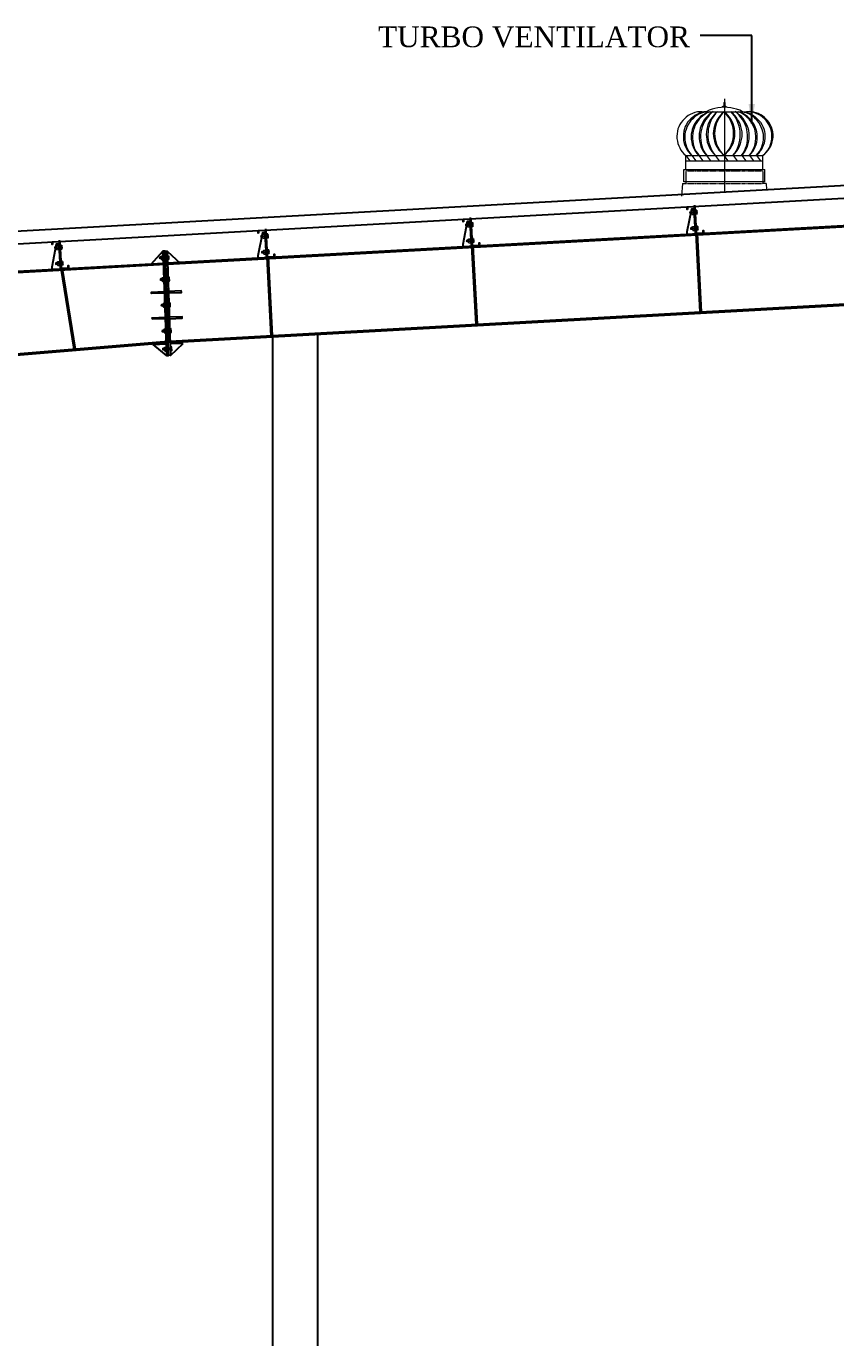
# Model space of a CAD drawing. Header units: metres. Extents: x 31037 to 31490, y -4422 to -3483.
# Drawn here: x 31237.42 to 31243.71, y -4408.3 to -4398.11 of the extents above; entities that cross this region are included whole.
import ezdxf

# ---------------------------------------------------------------- set-up
doc = ezdxf.new("R2010")
doc.units = ezdxf.units.M
doc.header["$LTSCALE"] = 30
doc.header["$MEASUREMENT"] = 0
doc.linetypes.add('DASHDOT', pattern=[1, 0.5, -0.25, 0, -0.25])
doc.layers.get('0').update_dxf_attribs({"color": 30, "lineweight": 40})
for name, color, linetype in [('JSC-1A-Thin', 254, 'Continuous'), ('JSC-G-Grid Line', 250, 'DASHDOT'), ('JSC-H-Dimension', 251, 'Continuous'), ('JSC-U-Steel', 21, 'Continuous'), ('OBJ', 5, 'Continuous'), ('STEEL', 33, 'Continuous')]:
    doc.layers.add(name, color=color, linetype=linetype)
doc.layers.add('JSC-4D-Bolt', color=240, linetype='Continuous', lineweight=18)
doc.styles.add('DIM', font='times.ttf')
doc.styles.add('ROMANS', font='stylu.ttf', dxfattribs={"width": 0.75})
doc.styles.get("Standard").update_dxf_attribs({"font": 'times.ttf', "height": 0.05})
doc.dimstyles.new('STANDARD$7', dxfattribs={"dimtxt": 0.18, "dimasz": 7, "dimexe": 0.18, "dimexo": 0.0625, "dimgap": 0.09, "dimtad": 0, "dimtih": 1, "dimtoh": 1, "dimdec": 3, "dimzin": 0, "dimdsep": 46, "dimtxsty": 'ROMANS', "dimcen": 0.09, "dimclrd": 3, "dimclrt": 2, "dimaunit": 1, "dimadec": 0, "dimazin": 0, "dimtfac": 1, "dimtdec": 3, "dimtofl": 0, "dimtmove": 2, "dimatfit": 3, "dimfxl": 0, "dimtolj": 1, "dimtzin": 0, "dimarcsym": 0})

# ---------------------------------------------------------------- blocks, each defined once
blk = doc.blocks.new('EGEGRE')
at = {"layer": 'JSC-1A-Thin', "lineweight": 9, "extrusion": (0.000697341, -0.000131776, 1)}
blk.add_line((17325.445, -5309.269, 0), (17325.436, -5309.368), dxfattribs=at)
at = {"layer": 'JSC-1A-Thin', "linetype": 'DASHDOT', "lineweight": 9, "extrusion": (0.000697341, -0.000131776, 1), "elevation": 12.781}
blk.add_lwpolyline([(17325.766, -5308.611), (17325.766, -5309.34)], dxfattribs=at)
at = {"layer": 'JSC-1A-Thin', "lineweight": 9, "extrusion": (0.000697341, -0.000131776, 1), "elevation": 12.781}
for points in [[(17325.593, -5308.71), (17325.574, -5308.71), (17325.556, -5308.712), (17325.536, -5308.717), (17325.519, -5308.724), (17325.501, -5308.731), (17325.485, -5308.74), (17325.469, -5308.752), (17325.455, -5308.764), (17325.442, -5308.779), (17325.431, -5308.793), (17325.421, -5308.809), (17325.412, -5308.827), (17325.405, -5308.844), (17325.401, -5308.862), (17325.398, -5308.881), (17325.397, -5308.9), (17325.397, -5308.919), (17325.401, -5308.938), (17325.405, -5308.957), (17325.411, -5308.974), (17325.419, -5308.992), (17325.428, -5309.008), (17325.439, -5309.023), (17325.452, -5309.038), (17325.466, -5309.05)], [(17325.625, -5308.71), (17325.606, -5308.712), (17325.587, -5308.716), (17325.569, -5308.722), (17325.551, -5308.731), (17325.535, -5308.74), (17325.52, -5308.752), (17325.505, -5308.764), (17325.493, -5308.777), (17325.48, -5308.792), (17325.471, -5308.808), (17325.462, -5308.826), (17325.456, -5308.844), (17325.451, -5308.862), (17325.448, -5308.881), (17325.447, -5308.9), (17325.447, -5308.919), (17325.449, -5308.937), (17325.453, -5308.956), (17325.459, -5308.973), (17325.468, -5308.991), (17325.476, -5309.008), (17325.487, -5309.023), (17325.499, -5309.038), (17325.514, -5309.05)], [(17325.625, -5308.71), (17325.605, -5308.715), (17325.587, -5308.721), (17325.568, -5308.729), (17325.551, -5308.739), (17325.535, -5308.75), (17325.52, -5308.764), (17325.506, -5308.779), (17325.495, -5308.793), (17325.484, -5308.811), (17325.475, -5308.829), (17325.468, -5308.847), (17325.462, -5308.867), (17325.459, -5308.885), (17325.458, -5308.905), (17325.459, -5308.926), (17325.461, -5308.946), (17325.466, -5308.965), (17325.472, -5308.984), (17325.48, -5309.002), (17325.489, -5309.019), (17325.501, -5309.035), (17325.514, -5309.05)], [(17325.652, -5308.71), (17325.633, -5308.717), (17325.614, -5308.726), (17325.597, -5308.736), (17325.581, -5308.748), (17325.567, -5308.762), (17325.553, -5308.777), (17325.541, -5308.793), (17325.531, -5308.81), (17325.523, -5308.828), (17325.516, -5308.847), (17325.512, -5308.866), (17325.508, -5308.885), (17325.507, -5308.906), (17325.508, -5308.926), (17325.512, -5308.946), (17325.516, -5308.965), (17325.523, -5308.984), (17325.532, -5309.002), (17325.542, -5309.019), (17325.553, -5309.036), (17325.568, -5309.05)], [(17325.652, -5308.71), (17325.633, -5308.718), (17325.616, -5308.729), (17325.599, -5308.741), (17325.584, -5308.754), (17325.57, -5308.768), (17325.558, -5308.785), (17325.547, -5308.802), (17325.537, -5308.82), (17325.53, -5308.839), (17325.524, -5308.858), (17325.52, -5308.878), (17325.517, -5308.899), (17325.517, -5308.919), (17325.52, -5308.939), (17325.523, -5308.959), (17325.528, -5308.98), (17325.535, -5308.998), (17325.545, -5309.017), (17325.556, -5309.033), (17325.568, -5309.049)], [(17325.679, -5308.709), (17325.662, -5308.72), (17325.645, -5308.733), (17325.631, -5308.747), (17325.617, -5308.763), (17325.605, -5308.78), (17325.595, -5308.798), (17325.586, -5308.817), (17325.579, -5308.837), (17325.574, -5308.856), (17325.57, -5308.877), (17325.569, -5308.898), (17325.57, -5308.919), (17325.572, -5308.939), (17325.577, -5308.959), (17325.583, -5308.98), (17325.592, -5308.998), (17325.602, -5309.017), (17325.613, -5309.034), (17325.626, -5309.05)], [(17325.679, -5308.709), (17325.663, -5308.722), (17325.648, -5308.737), (17325.634, -5308.754), (17325.622, -5308.77), (17325.611, -5308.789), (17325.602, -5308.808), (17325.593, -5308.828), (17325.587, -5308.848), (17325.584, -5308.869), (17325.581, -5308.89), (17325.581, -5308.911), (17325.582, -5308.932), (17325.586, -5308.954), (17325.591, -5308.974), (17325.597, -5308.994), (17325.606, -5309.013), (17325.616, -5309.032), (17325.629, -5309.05)], [(17325.593, -5308.71), (17325.939, -5308.71)], [(17325.907, -5308.71), (17325.885, -5308.699), (17325.861, -5308.691), (17325.838, -5308.684), (17325.815, -5308.679), (17325.79, -5308.676), (17325.766, -5308.675), (17325.742, -5308.676), (17325.716, -5308.679), (17325.693, -5308.684), (17325.67, -5308.691), (17325.647, -5308.699), (17325.625, -5308.71)], [(17325.713, -5308.71), (17325.698, -5308.722), (17325.683, -5308.737), (17325.67, -5308.754), (17325.659, -5308.77), (17325.649, -5308.788), (17325.641, -5308.807), (17325.634, -5308.826), (17325.629, -5308.846), (17325.626, -5308.866), (17325.625, -5308.886), (17325.626, -5308.906), (17325.629, -5308.927), (17325.633, -5308.946), (17325.639, -5308.966), (17325.647, -5308.985), (17325.657, -5309.003), (17325.668, -5309.02), (17325.681, -5309.036), (17325.695, -5309.051)], [(17325.713, -5308.709), (17325.698, -5308.725), (17325.684, -5308.743), (17325.672, -5308.761), (17325.662, -5308.781), (17325.653, -5308.801), (17325.647, -5308.821), (17325.641, -5308.844), (17325.639, -5308.865), (17325.637, -5308.887), (17325.638, -5308.909), (17325.641, -5308.931), (17325.645, -5308.952), (17325.652, -5308.973), (17325.66, -5308.994), (17325.67, -5309.013), (17325.681, -5309.032), (17325.695, -5309.05)], [(17325.765, -5308.71), (17325.75, -5308.722), (17325.735, -5308.737), (17325.723, -5308.752), (17325.712, -5308.768), (17325.702, -5308.785), (17325.694, -5308.803), (17325.688, -5308.821), (17325.684, -5308.841), (17325.681, -5308.86), (17325.68, -5308.88), (17325.681, -5308.9), (17325.684, -5308.919), (17325.689, -5308.938), (17325.695, -5308.957), (17325.703, -5308.975), (17325.713, -5308.992), (17325.724, -5309.009), (17325.737, -5309.023), (17325.751, -5309.037), (17325.767, -5309.049)], [(17325.766, -5308.71), (17325.75, -5308.725), (17325.737, -5308.741), (17325.725, -5308.758), (17325.714, -5308.777), (17325.706, -5308.797), (17325.699, -5308.817), (17325.694, -5308.837), (17325.691, -5308.858), (17325.69, -5308.88), (17325.691, -5308.901), (17325.694, -5308.922), (17325.699, -5308.943), (17325.706, -5308.963), (17325.714, -5308.983), (17325.725, -5309.001), (17325.737, -5309.019), (17325.75, -5309.035), (17325.766, -5309.05)], [(17325.754, -5308.667), (17325.777, -5308.667), (17325.777, -5308.674), (17325.754, -5308.674), (17325.754, -5308.667)], [(17325.761, -5308.637), (17325.77, -5308.637)], [(17325.761, -5308.637), (17325.761, -5308.667)], [(17325.762, -5309.05), (17325.777, -5309.035), (17325.79, -5309.019), (17325.803, -5309.001), (17325.813, -5308.983), (17325.822, -5308.963), (17325.828, -5308.943), (17325.834, -5308.922), (17325.836, -5308.901), (17325.837, -5308.88), (17325.836, -5308.858), (17325.834, -5308.837), (17325.828, -5308.817), (17325.822, -5308.797), (17325.813, -5308.777), (17325.803, -5308.758), (17325.79, -5308.741), (17325.777, -5308.725), (17325.762, -5308.71)], [(17325.762, -5309.049), (17325.777, -5309.037), (17325.791, -5309.023), (17325.804, -5309.009), (17325.815, -5308.992), (17325.825, -5308.975), (17325.834, -5308.957), (17325.84, -5308.938), (17325.844, -5308.919), (17325.848, -5308.9), (17325.848, -5308.88), (17325.848, -5308.86), (17325.844, -5308.841), (17325.84, -5308.821), (17325.834, -5308.803), (17325.826, -5308.785), (17325.817, -5308.768), (17325.806, -5308.752), (17325.793, -5308.737), (17325.779, -5308.722), (17325.763, -5308.71)], [(17325.77, -5308.637), (17325.77, -5308.667)], [(17325.833, -5309.05), (17325.846, -5309.032), (17325.858, -5309.013), (17325.868, -5308.994), (17325.876, -5308.973), (17325.882, -5308.952), (17325.887, -5308.931), (17325.89, -5308.909), (17325.89, -5308.887), (17325.889, -5308.865), (17325.886, -5308.844), (17325.881, -5308.821), (17325.874, -5308.801), (17325.866, -5308.781), (17325.855, -5308.761), (17325.844, -5308.743), (17325.83, -5308.725), (17325.815, -5308.709)], [(17325.834, -5309.051), (17325.848, -5309.036), (17325.86, -5309.02), (17325.871, -5309.003), (17325.881, -5308.985), (17325.889, -5308.966), (17325.895, -5308.946), (17325.899, -5308.927), (17325.903, -5308.906), (17325.903, -5308.886), (17325.903, -5308.866), (17325.899, -5308.846), (17325.894, -5308.826), (17325.888, -5308.807), (17325.88, -5308.788), (17325.869, -5308.77), (17325.859, -5308.754), (17325.845, -5308.737), (17325.831, -5308.722), (17325.815, -5308.71)], [(17325.9, -5309.05), (17325.912, -5309.032), (17325.922, -5309.013), (17325.931, -5308.994), (17325.937, -5308.974), (17325.942, -5308.954), (17325.946, -5308.932), (17325.947, -5308.911), (17325.946, -5308.89), (17325.944, -5308.869), (17325.941, -5308.848), (17325.935, -5308.828), (17325.927, -5308.808), (17325.917, -5308.789), (17325.907, -5308.77), (17325.894, -5308.754), (17325.88, -5308.737), (17325.865, -5308.722), (17325.849, -5308.709)], [(17325.903, -5309.05), (17325.915, -5309.034), (17325.927, -5309.017), (17325.936, -5308.998), (17325.945, -5308.98), (17325.951, -5308.959), (17325.955, -5308.939), (17325.959, -5308.919), (17325.959, -5308.898), (17325.958, -5308.877), (17325.955, -5308.856), (17325.95, -5308.837), (17325.942, -5308.817), (17325.934, -5308.798), (17325.923, -5308.78), (17325.911, -5308.763), (17325.898, -5308.747), (17325.882, -5308.733), (17325.867, -5308.72), (17325.849, -5308.709)], [(17325.961, -5309.049), (17325.973, -5309.033), (17325.983, -5309.017), (17325.992, -5308.998), (17326, -5308.98), (17326.005, -5308.959), (17326.009, -5308.939), (17326.011, -5308.919), (17326.011, -5308.899), (17326.009, -5308.878), (17326.005, -5308.858), (17325.999, -5308.839), (17325.991, -5308.82), (17325.982, -5308.802), (17325.971, -5308.785), (17325.959, -5308.768), (17325.944, -5308.754), (17325.929, -5308.741), (17325.913, -5308.729), (17325.895, -5308.718), (17325.877, -5308.71)], [(17325.961, -5309.05), (17325.974, -5309.036), (17325.986, -5309.019), (17325.997, -5309.002), (17326.005, -5308.984), (17326.012, -5308.965), (17326.017, -5308.946), (17326.02, -5308.926), (17326.02, -5308.906), (17326.02, -5308.885), (17326.017, -5308.866), (17326.012, -5308.847), (17326.005, -5308.828), (17325.997, -5308.81), (17325.987, -5308.793), (17325.974, -5308.777), (17325.961, -5308.762), (17325.946, -5308.748), (17325.931, -5308.736), (17325.914, -5308.726), (17325.896, -5308.717), (17325.877, -5308.71)], [(17325.903, -5308.71), (17325.922, -5308.712), (17325.941, -5308.716), (17325.959, -5308.722), (17325.976, -5308.731), (17325.992, -5308.74), (17326.007, -5308.752), (17326.022, -5308.764), (17326.035, -5308.777), (17326.047, -5308.792), (17326.056, -5308.808), (17326.065, -5308.826), (17326.072, -5308.844), (17326.077, -5308.862), (17326.08, -5308.881), (17326.081, -5308.9), (17326.08, -5308.919), (17326.078, -5308.937), (17326.074, -5308.956), (17326.068, -5308.973), (17326.06, -5308.991), (17326.051, -5309.008), (17326.04, -5309.023), (17326.028, -5309.038), (17326.014, -5309.05), (17326.027, -5309.035), (17326.038, -5309.019), (17326.049, -5309.002), (17326.056, -5308.984), (17326.063, -5308.965), (17326.068, -5308.946), (17326.07, -5308.926), (17326.07, -5308.905), (17326.069, -5308.885), (17326.066, -5308.867), (17326.06, -5308.847), (17326.053, -5308.829), (17326.045, -5308.811), (17326.034, -5308.793), (17326.022, -5308.779), (17326.008, -5308.764), (17325.994, -5308.75), (17325.978, -5308.739), (17325.96, -5308.729), (17325.942, -5308.721), (17325.923, -5308.715), (17325.904, -5308.71)], [(17326.065, -5309.049), (17326.08, -5309.038), (17326.093, -5309.024), (17326.106, -5309.01), (17326.116, -5308.994), (17326.126, -5308.977), (17326.133, -5308.961), (17326.138, -5308.943), (17326.142, -5308.923), (17326.144, -5308.905), (17326.144, -5308.886), (17326.142, -5308.867), (17326.138, -5308.849), (17326.132, -5308.831), (17326.125, -5308.814), (17326.116, -5308.798), (17326.105, -5308.782), (17326.092, -5308.767), (17326.079, -5308.754), (17326.063, -5308.743), (17326.049, -5308.733), (17326.031, -5308.724), (17326.013, -5308.718), (17325.995, -5308.713), (17325.977, -5308.71), (17325.958, -5308.709), (17325.939, -5308.71)], [(17326.066, -5309.05), (17326.08, -5309.038), (17326.093, -5309.023), (17326.104, -5309.008), (17326.114, -5308.992), (17326.122, -5308.974), (17326.127, -5308.957), (17326.132, -5308.938), (17326.135, -5308.919), (17326.135, -5308.9), (17326.134, -5308.881), (17326.131, -5308.862), (17326.126, -5308.844), (17326.12, -5308.827), (17326.111, -5308.809), (17326.101, -5308.793), (17326.09, -5308.779), (17326.077, -5308.764), (17326.063, -5308.752), (17326.047, -5308.74), (17326.031, -5308.731), (17326.013, -5308.724), (17325.996, -5308.717), (17325.977, -5308.712), (17325.959, -5308.71), (17325.94, -5308.71)], [(17325.466, -5309.05), (17326.066, -5309.05)], [(17325.466, -5309.05), (17325.497, -5309.093)], [(17325.466, -5309.159), (17325.466, -5309.05)], [(17325.466, -5309.093), (17326.066, -5309.093)], [(17325.514, -5309.05), (17325.545, -5309.093)], [(17325.567, -5309.05), (17325.599, -5309.093)], [(17325.626, -5309.05), (17325.658, -5309.093)], [(17325.695, -5309.05), (17325.726, -5309.093)], [(17325.762, -5309.05), (17325.794, -5309.093)], [(17325.834, -5309.05), (17325.865, -5309.093)], [(17325.901, -5309.05), (17325.934, -5309.093)], [(17325.961, -5309.05), (17325.992, -5309.093)], [(17326.016, -5309.05), (17326.047, -5309.093)], [(17326.066, -5309.159), (17326.066, -5309.05)], [(17325.451, -5309.159), (17326.08, -5309.159)], [(17326.08, -5309.254), (17325.451, -5309.254), (17325.451, -5309.159)], [(17325.466, -5309.169), (17325.467, -5309.169)], [(17325.466, -5309.169), (17325.466, -5309.17)], [(17325.466, -5309.172), (17325.466, -5309.173)], [(17325.466, -5309.174), (17325.466, -5309.176)], [(17325.466, -5309.176), (17325.466, -5309.178)], [(17325.466, -5309.179), (17325.466, -5309.182)], [(17325.466, -5309.182), (17325.466, -5309.184)], [(17325.466, -5309.184), (17325.466, -5309.186)], [(17325.466, -5309.187), (17325.466, -5309.19)], [(17325.466, -5309.191), (17325.466, -5309.192)], [(17325.466, -5309.193), (17325.466, -5309.195)], [(17325.466, -5309.195), (17325.466, -5309.197)], [(17325.466, -5309.199), (17325.466, -5309.201)], [(17325.466, -5309.201), (17325.466, -5309.203)], [(17325.466, -5309.203), (17325.466, -5309.205)], [(17325.466, -5309.206), (17325.466, -5309.209)], [(17325.466, -5309.209), (17325.466, -5309.211)], [(17325.466, -5309.212), (17325.466, -5309.214)], [(17325.466, -5309.214), (17325.466, -5309.217)], [(17325.466, -5309.218), (17325.466, -5309.22)], [(17325.466, -5309.22), (17325.466, -5309.222)], [(17325.466, -5309.222), (17325.466, -5309.224)], [(17325.466, -5309.225), (17325.466, -5309.228)], [(17325.466, -5309.228), (17325.466, -5309.23)], [(17325.466, -5309.231), (17325.466, -5309.232)], [(17325.466, -5309.233), (17325.466, -5309.236)], [(17325.466, -5309.237), (17325.466, -5309.239)], [(17325.466, -5309.239), (17325.466, -5309.241)], [(17325.466, -5309.241), (17325.466, -5309.243)], [(17325.468, -5309.169), (17325.47, -5309.169)], [(17325.47, -5309.169), (17325.472, -5309.169)], [(17325.474, -5309.169), (17325.475, -5309.169)], [(17325.476, -5309.169), (17325.478, -5309.169)], [(17325.478, -5309.169), (17325.48, -5309.169)], [(17325.481, -5309.169), (17325.483, -5309.169)], [(17325.484, -5309.169), (17325.486, -5309.169)], [(17325.487, -5309.169), (17325.489, -5309.169)], [(17325.489, -5309.169), (17325.491, -5309.169)], [(17325.493, -5309.169), (17325.494, -5309.169)], [(17325.495, -5309.169), (17325.497, -5309.169)], [(17325.497, -5309.169), (17325.499, -5309.169)], [(17325.501, -5309.169), (17325.502, -5309.169)], [(17325.503, -5309.169), (17325.505, -5309.169)], [(17325.505, -5309.169), (17325.507, -5309.169)], [(17325.508, -5309.169), (17325.51, -5309.169)], [(17325.512, -5309.169), (17325.513, -5309.169)], [(17325.514, -5309.169), (17325.516, -5309.169)], [(17325.516, -5309.169), (17325.519, -5309.169)], [(17325.52, -5309.169), (17325.521, -5309.169)], [(17325.522, -5309.169), (17325.524, -5309.169)], [(17325.524, -5309.169), (17325.526, -5309.169)], [(17325.527, -5309.169), (17325.529, -5309.169)], [(17325.53, -5309.169), (17325.532, -5309.169)], [(17325.533, -5309.169), (17325.535, -5309.169)], [(17325.535, -5309.169), (17325.538, -5309.169)], [(17325.539, -5309.169), (17325.54, -5309.169)], [(17325.541, -5309.169), (17325.543, -5309.169)], [(17325.543, -5309.169), (17325.545, -5309.169)], [(17325.547, -5309.169), (17325.548, -5309.169)], [(17325.549, -5309.169), (17325.551, -5309.169)], [(17325.551, -5309.169), (17325.553, -5309.169)], [(17325.554, -5309.169), (17325.557, -5309.169)], [(17325.558, -5309.169), (17325.559, -5309.169)], [(17325.56, -5309.169), (17325.562, -5309.169)], [(17325.562, -5309.169), (17325.565, -5309.169)], [(17325.566, -5309.169), (17325.567, -5309.169)], [(17325.568, -5309.169), (17325.57, -5309.169)], [(17325.57, -5309.169), (17325.572, -5309.169)], [(17325.574, -5309.169), (17325.576, -5309.169)], [(17325.576, -5309.169), (17325.578, -5309.169)], [(17325.579, -5309.169), (17325.581, -5309.169)], [(17325.581, -5309.169), (17325.584, -5309.169)], [(17325.585, -5309.169), (17325.586, -5309.169)], [(17325.587, -5309.169), (17325.589, -5309.169)], [(17325.589, -5309.169), (17325.592, -5309.169)], [(17325.593, -5309.169), (17325.595, -5309.169)], [(17325.595, -5309.169), (17325.597, -5309.169)], [(17325.597, -5309.169), (17325.599, -5309.169)], [(17325.6, -5309.169), (17325.603, -5309.169)], [(17325.604, -5309.169), (17325.605, -5309.169)], [(17325.606, -5309.169), (17325.608, -5309.169)], [(17325.608, -5309.169), (17325.611, -5309.169)], [(17325.612, -5309.169), (17325.614, -5309.169)], [(17325.614, -5309.169), (17325.616, -5309.169)], [(17325.616, -5309.169), (17325.618, -5309.169)], [(17325.62, -5309.169), (17325.622, -5309.169)], [(17325.622, -5309.169), (17325.624, -5309.169)], [(17325.625, -5309.169), (17325.627, -5309.169)], [(17325.627, -5309.169), (17325.63, -5309.169)], [(17325.631, -5309.169), (17325.633, -5309.169)], [(17325.633, -5309.169), (17325.635, -5309.169)], [(17325.635, -5309.169), (17325.638, -5309.169)], [(17325.639, -5309.169), (17325.641, -5309.169)], [(17325.641, -5309.169), (17325.643, -5309.169)], [(17325.644, -5309.169), (17325.645, -5309.169)], [(17325.647, -5309.169), (17325.649, -5309.169)], [(17325.65, -5309.169), (17325.652, -5309.169)], [(17325.652, -5309.169), (17325.654, -5309.169)], [(17325.654, -5309.169), (17325.657, -5309.169)], [(17325.658, -5309.169), (17325.66, -5309.169)], [(17325.66, -5309.169), (17325.662, -5309.169)], [(17325.663, -5309.169), (17325.665, -5309.169)], [(17325.666, -5309.169), (17325.668, -5309.169)], [(17325.668, -5309.169), (17325.67, -5309.169)], [(17325.671, -5309.169), (17325.673, -5309.169)], [(17325.673, -5309.169), (17325.676, -5309.169)], [(17325.677, -5309.169), (17325.679, -5309.169)], [(17325.679, -5309.169), (17325.681, -5309.169)], [(17325.682, -5309.169), (17325.684, -5309.169)], [(17325.685, -5309.169), (17325.687, -5309.169)], [(17325.687, -5309.169), (17325.689, -5309.169)], [(17325.69, -5309.169), (17325.691, -5309.169)], [(17325.693, -5309.169), (17325.695, -5309.169)], [(17325.696, -5309.169), (17325.698, -5309.169)], [(17325.698, -5309.169), (17325.7, -5309.169)], [(17325.702, -5309.169), (17325.703, -5309.169)], [(17325.704, -5309.169), (17325.706, -5309.169)], [(17325.706, -5309.169), (17325.708, -5309.169)], [(17325.709, -5309.169), (17325.711, -5309.169)], [(17325.712, -5309.169), (17325.714, -5309.169)], [(17325.714, -5309.169), (17325.716, -5309.169)], [(17325.717, -5309.169), (17325.719, -5309.169)], [(17325.721, -5309.169), (17325.722, -5309.169)], [(17325.723, -5309.169), (17325.725, -5309.169)], [(17325.725, -5309.169), (17325.727, -5309.169)], [(17325.728, -5309.169), (17325.73, -5309.169)], [(17325.731, -5309.169), (17325.733, -5309.169)], [(17325.733, -5309.169), (17325.735, -5309.169)], [(17325.736, -5309.169), (17325.738, -5309.169)], [(17325.739, -5309.169), (17325.741, -5309.169)], [(17325.742, -5309.169), (17325.744, -5309.169)], [(17325.744, -5309.169), (17325.746, -5309.169)], [(17325.748, -5309.169), (17325.749, -5309.169)], [(17325.75, -5309.169), (17325.752, -5309.169)], [(17325.752, -5309.169), (17325.754, -5309.169)], [(17325.755, -5309.169), (17325.757, -5309.169)], [(17325.758, -5309.169), (17325.76, -5309.169)], [(17325.76, -5309.169), (17325.762, -5309.169)], [(17325.763, -5309.169), (17325.766, -5309.169)], [(17325.767, -5309.169), (17325.768, -5309.169)], [(17325.769, -5309.169), (17325.771, -5309.169)], [(17325.771, -5309.169), (17325.773, -5309.169)], [(17325.775, -5309.169), (17325.776, -5309.169)], [(17325.777, -5309.169), (17325.779, -5309.169)], [(17325.779, -5309.169), (17325.781, -5309.169)], [(17325.782, -5309.169), (17325.785, -5309.169)], [(17325.785, -5309.169), (17325.787, -5309.169)], [(17325.788, -5309.169), (17325.79, -5309.169)], [(17325.79, -5309.169), (17325.793, -5309.169)], [(17325.794, -5309.169), (17325.795, -5309.169)], [(17325.796, -5309.169), (17325.798, -5309.169)], [(17325.798, -5309.169), (17325.8, -5309.169)], [(17325.801, -5309.169), (17325.804, -5309.169)], [(17325.804, -5309.169), (17325.806, -5309.169)], [(17325.806, -5309.169), (17325.808, -5309.169)], [(17325.809, -5309.169), (17325.812, -5309.169)], [(17325.813, -5309.169), (17325.814, -5309.169)], [(17325.815, -5309.169), (17325.817, -5309.169)], [(17325.817, -5309.169), (17325.819, -5309.169)], [(17325.821, -5309.169), (17325.823, -5309.169)], [(17325.823, -5309.169), (17325.825, -5309.169)], [(17325.825, -5309.169), (17325.827, -5309.169)], [(17325.828, -5309.169), (17325.831, -5309.169)], [(17325.831, -5309.169), (17325.833, -5309.169)], [(17325.834, -5309.169), (17325.836, -5309.169)], [(17325.836, -5309.169), (17325.839, -5309.169)], [(17325.84, -5309.169), (17325.842, -5309.169)], [(17325.842, -5309.169), (17325.844, -5309.169)], [(17325.844, -5309.169), (17325.846, -5309.169)], [(17325.848, -5309.169), (17325.85, -5309.169)], [(17325.85, -5309.169), (17325.852, -5309.169)], [(17325.853, -5309.169), (17325.854, -5309.169)], [(17325.855, -5309.169), (17325.858, -5309.169)], [(17325.859, -5309.169), (17325.861, -5309.169)], [(17325.861, -5309.169), (17325.863, -5309.169)], [(17325.864, -5309.169), (17325.866, -5309.169)], [(17325.867, -5309.169), (17325.869, -5309.169)], [(17325.869, -5309.169), (17325.871, -5309.169)], [(17325.872, -5309.169), (17325.873, -5309.169)], [(17325.874, -5309.169), (17325.877, -5309.169)], [(17325.877, -5309.169), (17325.88, -5309.169)], [(17325.88, -5309.169), (17325.882, -5309.169)], [(17325.883, -5309.169), (17325.885, -5309.169)], [(17325.886, -5309.169), (17325.888, -5309.169)], [(17325.888, -5309.169), (17325.89, -5309.169)], [(17325.891, -5309.169), (17325.892, -5309.169)], [(17325.894, -5309.169), (17325.896, -5309.169)], [(17325.896, -5309.169), (17325.898, -5309.169)], [(17325.899, -5309.169), (17325.9, -5309.169)], [(17325.903, -5309.169), (17325.904, -5309.169)], [(17325.905, -5309.169), (17325.907, -5309.169)], [(17325.907, -5309.169), (17325.909, -5309.169)], [(17325.91, -5309.169), (17325.912, -5309.169)], [(17325.913, -5309.169), (17325.915, -5309.169)], [(17325.915, -5309.169), (17325.917, -5309.169)], [(17325.918, -5309.169), (17325.919, -5309.169)], [(17325.921, -5309.169), (17325.923, -5309.169)], [(17325.923, -5309.169), (17325.926, -5309.169)], [(17325.926, -5309.169), (17325.928, -5309.169)], [(17325.929, -5309.169), (17325.931, -5309.169)], [(17325.932, -5309.169), (17325.934, -5309.169)], [(17325.934, -5309.169), (17325.936, -5309.169)], [(17325.937, -5309.169), (17325.939, -5309.169)], [(17325.94, -5309.169), (17325.942, -5309.169)], [(17325.942, -5309.169), (17325.944, -5309.169)], [(17325.945, -5309.169), (17325.946, -5309.169)], [(17325.949, -5309.169), (17325.95, -5309.169)], [(17325.951, -5309.169), (17325.953, -5309.169)], [(17325.953, -5309.169), (17325.955, -5309.169)], [(17325.956, -5309.169), (17325.958, -5309.169)], [(17325.959, -5309.169), (17325.961, -5309.169)], [(17325.961, -5309.169), (17325.963, -5309.169)], [(17325.964, -5309.169), (17325.965, -5309.169)], [(17325.967, -5309.169), (17325.969, -5309.169)], [(17325.969, -5309.169), (17325.971, -5309.169)], [(17325.972, -5309.169), (17325.974, -5309.169)], [(17325.976, -5309.169), (17325.977, -5309.169)], [(17325.978, -5309.169), (17325.98, -5309.169)], [(17325.98, -5309.169), (17325.982, -5309.169)], [(17325.983, -5309.169), (17325.985, -5309.169)], [(17325.986, -5309.169), (17325.988, -5309.169)], [(17325.988, -5309.169), (17325.99, -5309.169)], [(17325.991, -5309.169), (17325.994, -5309.169)], [(17325.994, -5309.169), (17325.996, -5309.169)], [(17325.997, -5309.169), (17325.999, -5309.169)], [(17325.999, -5309.169), (17326.001, -5309.169)], [(17326.002, -5309.169), (17326.004, -5309.169)], [(17326.005, -5309.169), (17326.007, -5309.169)], [(17326.007, -5309.169), (17326.009, -5309.169)], [(17326.01, -5309.169), (17326.013, -5309.169)], [(17326.013, -5309.169), (17326.015, -5309.169)], [(17326.016, -5309.169), (17326.017, -5309.169)], [(17326.018, -5309.169), (17326.02, -5309.169)], [(17326.022, -5309.169), (17326.023, -5309.169)], [(17326.024, -5309.169), (17326.026, -5309.169)], [(17326.026, -5309.169), (17326.028, -5309.169)], [(17326.029, -5309.169), (17326.032, -5309.169)], [(17326.032, -5309.169), (17326.034, -5309.169)], [(17326.035, -5309.169), (17326.036, -5309.169)], [(17326.037, -5309.169), (17326.04, -5309.169)], [(17326.04, -5309.169), (17326.042, -5309.169)], [(17326.043, -5309.169), (17326.045, -5309.169)], [(17326.045, -5309.169), (17326.047, -5309.169)], [(17326.049, -5309.169), (17326.051, -5309.169)], [(17326.051, -5309.169), (17326.053, -5309.169)], [(17326.054, -5309.169), (17326.055, -5309.169)], [(17326.056, -5309.169), (17326.059, -5309.169)], [(17326.059, -5309.169), (17326.061, -5309.169)], [(17326.062, -5309.169), (17326.063, -5309.169)], [(17326.064, -5309.169), (17326.066, -5309.169)], [(17326.066, -5309.169), (17326.066, -5309.17)], [(17326.066, -5309.172), (17326.066, -5309.173)], [(17326.066, -5309.174), (17326.066, -5309.176)], [(17326.066, -5309.176), (17326.066, -5309.178)], [(17326.066, -5309.179), (17326.066, -5309.182)], [(17326.066, -5309.182), (17326.066, -5309.184)], [(17326.066, -5309.184), (17326.066, -5309.186)], [(17326.066, -5309.187), (17326.066, -5309.19)], [(17326.066, -5309.191), (17326.066, -5309.192)], [(17326.066, -5309.193), (17326.066, -5309.195)], [(17326.066, -5309.195), (17326.066, -5309.197)], [(17326.066, -5309.199), (17326.066, -5309.201)], [(17326.066, -5309.201), (17326.066, -5309.203)], [(17326.066, -5309.203), (17326.066, -5309.205)], [(17326.066, -5309.206), (17326.066, -5309.209)], [(17326.066, -5309.209), (17326.066, -5309.211)], [(17326.066, -5309.212), (17326.066, -5309.214)], [(17326.066, -5309.214), (17326.066, -5309.217)], [(17326.066, -5309.218), (17326.066, -5309.22)], [(17326.066, -5309.22), (17326.066, -5309.222)], [(17326.066, -5309.222), (17326.066, -5309.224)], [(17326.066, -5309.225), (17326.066, -5309.228)], [(17326.066, -5309.228), (17326.066, -5309.23)], [(17326.066, -5309.231), (17326.066, -5309.232)], [(17326.066, -5309.233), (17326.066, -5309.236)], [(17326.066, -5309.237), (17326.066, -5309.239)], [(17326.066, -5309.239), (17326.066, -5309.241)], [(17326.066, -5309.241), (17326.066, -5309.243)], [(17326.08, -5309.254), (17326.08, -5309.159)], [(17325.441, -5309.268), (17325.466, -5309.268)], [(17325.466, -5309.245), (17325.466, -5309.247)], [(17325.466, -5309.247), (17325.466, -5309.249)], [(17325.466, -5309.25), (17325.466, -5309.251)], [(17325.466, -5309.252), (17325.466, -5309.255)], [(17325.466, -5309.255), (17325.466, -5309.258)], [(17325.466, -5309.258), (17325.466, -5309.26)], [(17325.466, -5309.261), (17325.466, -5309.263)], [(17325.466, -5309.264), (17325.466, -5309.266)], [(17325.466, -5309.266), (17325.466, -5309.268)], [(17325.466, -5309.268), (17325.467, -5309.268)], [(17325.468, -5309.268), (17325.47, -5309.268)], [(17325.47, -5309.268), (17325.472, -5309.268)], [(17325.474, -5309.268), (17325.475, -5309.268)], [(17325.476, -5309.268), (17325.478, -5309.268)], [(17325.478, -5309.268), (17325.48, -5309.268)], [(17325.481, -5309.268), (17325.483, -5309.268)], [(17325.484, -5309.268), (17325.486, -5309.268)], [(17325.487, -5309.268), (17325.489, -5309.268)], [(17325.489, -5309.268), (17325.491, -5309.268)], [(17325.493, -5309.268), (17325.494, -5309.268)], [(17325.495, -5309.268), (17325.497, -5309.268)], [(17325.497, -5309.268), (17325.499, -5309.268)], [(17325.501, -5309.268), (17325.502, -5309.268)], [(17325.503, -5309.268), (17325.505, -5309.268)], [(17325.505, -5309.268), (17325.507, -5309.268)], [(17325.508, -5309.268), (17325.51, -5309.268)], [(17325.512, -5309.268), (17325.513, -5309.268)], [(17325.514, -5309.268), (17325.516, -5309.268)], [(17325.516, -5309.268), (17325.519, -5309.268)], [(17325.52, -5309.268), (17325.521, -5309.268)], [(17325.522, -5309.268), (17325.524, -5309.268)], [(17325.524, -5309.268), (17325.526, -5309.268)], [(17325.527, -5309.268), (17325.529, -5309.268)], [(17325.53, -5309.268), (17325.532, -5309.268)], [(17325.533, -5309.268), (17325.535, -5309.268)], [(17325.535, -5309.268), (17325.538, -5309.268)], [(17325.539, -5309.268), (17325.54, -5309.268)], [(17325.541, -5309.268), (17325.543, -5309.268)], [(17325.543, -5309.268), (17325.545, -5309.268)], [(17325.547, -5309.268), (17325.548, -5309.268)], [(17325.549, -5309.268), (17325.551, -5309.268)], [(17325.551, -5309.268), (17325.553, -5309.268)], [(17325.554, -5309.268), (17325.557, -5309.268)], [(17325.558, -5309.268), (17325.559, -5309.268)], [(17325.56, -5309.268), (17325.562, -5309.268)], [(17325.562, -5309.268), (17325.565, -5309.268)], [(17325.566, -5309.268), (17325.567, -5309.268)], [(17325.568, -5309.268), (17325.57, -5309.268)], [(17325.57, -5309.268), (17325.572, -5309.268)], [(17325.574, -5309.268), (17325.576, -5309.268)], [(17325.576, -5309.268), (17325.578, -5309.268)], [(17325.579, -5309.268), (17325.581, -5309.268)], [(17325.581, -5309.268), (17325.584, -5309.268)], [(17325.585, -5309.268), (17325.586, -5309.268)], [(17325.587, -5309.268), (17325.589, -5309.268)], [(17325.589, -5309.268), (17325.592, -5309.268)], [(17325.593, -5309.268), (17325.595, -5309.268)], [(17325.595, -5309.268), (17325.597, -5309.268)], [(17325.597, -5309.268), (17325.599, -5309.268)], [(17325.6, -5309.268), (17325.603, -5309.268)], [(17325.604, -5309.268), (17325.605, -5309.268)], [(17325.606, -5309.268), (17325.608, -5309.268)], [(17325.608, -5309.268), (17325.611, -5309.268)], [(17325.612, -5309.268), (17325.614, -5309.268)], [(17325.614, -5309.268), (17325.616, -5309.268)], [(17325.616, -5309.268), (17325.618, -5309.268)], [(17325.62, -5309.268), (17325.622, -5309.268)], [(17325.622, -5309.268), (17325.624, -5309.268)], [(17325.625, -5309.268), (17325.627, -5309.268)], [(17325.627, -5309.268), (17325.63, -5309.268)], [(17325.631, -5309.268), (17325.633, -5309.268)], [(17325.633, -5309.268), (17325.635, -5309.268)], [(17325.635, -5309.268), (17325.638, -5309.268)], [(17325.639, -5309.268), (17325.641, -5309.268)], [(17325.641, -5309.268), (17325.643, -5309.268)], [(17325.644, -5309.268), (17325.645, -5309.268)], [(17325.647, -5309.268), (17325.649, -5309.268)], [(17325.65, -5309.268), (17325.652, -5309.268)], [(17325.652, -5309.268), (17325.654, -5309.268)], [(17325.654, -5309.268), (17325.657, -5309.268)], [(17325.658, -5309.268), (17325.66, -5309.268)], [(17325.66, -5309.268), (17325.662, -5309.268)], [(17325.663, -5309.268), (17325.665, -5309.268)], [(17325.666, -5309.268), (17325.668, -5309.268)], [(17325.668, -5309.268), (17325.67, -5309.268)], [(17325.671, -5309.268), (17325.673, -5309.268)], [(17325.673, -5309.268), (17325.676, -5309.268)], [(17325.677, -5309.268), (17325.679, -5309.268)], [(17325.679, -5309.268), (17325.681, -5309.268)], [(17325.682, -5309.268), (17325.684, -5309.268)], [(17325.685, -5309.268), (17325.687, -5309.268)], [(17325.687, -5309.268), (17325.689, -5309.268)], [(17325.69, -5309.268), (17325.691, -5309.268)], [(17325.693, -5309.268), (17325.695, -5309.268)], [(17325.696, -5309.268), (17325.698, -5309.268)], [(17325.698, -5309.268), (17325.7, -5309.268)], [(17325.702, -5309.268), (17325.703, -5309.268)], [(17325.704, -5309.268), (17325.706, -5309.268)], [(17325.706, -5309.268), (17325.708, -5309.268)], [(17325.709, -5309.268), (17325.711, -5309.268)], [(17325.712, -5309.268), (17325.714, -5309.268)], [(17325.714, -5309.268), (17325.716, -5309.268)], [(17325.717, -5309.268), (17325.719, -5309.268)], [(17325.721, -5309.268), (17325.722, -5309.268)], [(17325.723, -5309.268), (17325.725, -5309.268)], [(17325.725, -5309.268), (17325.727, -5309.268)], [(17325.728, -5309.268), (17325.73, -5309.268)], [(17325.731, -5309.268), (17325.733, -5309.268)], [(17325.733, -5309.268), (17325.735, -5309.268)], [(17325.736, -5309.268), (17325.738, -5309.268)], [(17325.739, -5309.268), (17325.741, -5309.268)], [(17325.742, -5309.268), (17325.744, -5309.268)], [(17325.744, -5309.268), (17325.746, -5309.268)], [(17325.748, -5309.268), (17325.749, -5309.268)], [(17325.75, -5309.268), (17325.752, -5309.268)], [(17325.752, -5309.268), (17325.754, -5309.268)], [(17325.755, -5309.268), (17325.757, -5309.268)], [(17325.758, -5309.268), (17325.76, -5309.268)], [(17325.76, -5309.268), (17325.762, -5309.268)], [(17325.763, -5309.268), (17325.766, -5309.268)], [(17325.767, -5309.268), (17325.768, -5309.268)], [(17325.769, -5309.268), (17325.771, -5309.268)], [(17325.771, -5309.268), (17325.773, -5309.268)], [(17325.775, -5309.268), (17325.776, -5309.268)], [(17325.777, -5309.268), (17325.779, -5309.268)], [(17325.779, -5309.268), (17325.781, -5309.268)], [(17325.782, -5309.268), (17325.785, -5309.268)], [(17325.785, -5309.268), (17325.787, -5309.268)], [(17325.788, -5309.268), (17325.79, -5309.268)], [(17325.79, -5309.268), (17325.793, -5309.268)], [(17325.794, -5309.268), (17325.795, -5309.268)], [(17325.796, -5309.268), (17325.798, -5309.268)], [(17325.798, -5309.268), (17325.8, -5309.268)], [(17325.801, -5309.268), (17325.804, -5309.268)], [(17325.804, -5309.268), (17325.806, -5309.268)], [(17325.806, -5309.268), (17325.808, -5309.268)], [(17325.809, -5309.268), (17325.812, -5309.268)], [(17325.813, -5309.268), (17325.814, -5309.268)], [(17325.815, -5309.268), (17325.817, -5309.268)], [(17325.817, -5309.268), (17325.819, -5309.268)], [(17325.821, -5309.268), (17325.823, -5309.268)], [(17325.823, -5309.268), (17325.825, -5309.268)], [(17325.825, -5309.268), (17325.827, -5309.268)], [(17325.828, -5309.268), (17325.831, -5309.268)], [(17325.831, -5309.268), (17325.833, -5309.268)], [(17325.834, -5309.268), (17325.836, -5309.268)], [(17325.836, -5309.268), (17325.839, -5309.268)], [(17325.84, -5309.268), (17325.842, -5309.268)], [(17325.842, -5309.268), (17325.844, -5309.268)], [(17325.844, -5309.268), (17325.846, -5309.268)], [(17325.848, -5309.268), (17325.85, -5309.268)], [(17325.85, -5309.268), (17325.852, -5309.268)], [(17325.853, -5309.268), (17325.854, -5309.268)], [(17325.855, -5309.268), (17325.858, -5309.268)], [(17325.859, -5309.268), (17325.861, -5309.268)], [(17325.861, -5309.268), (17325.863, -5309.268)], [(17325.864, -5309.268), (17325.866, -5309.268)], [(17325.867, -5309.268), (17325.869, -5309.268)], [(17325.869, -5309.268), (17325.871, -5309.268)], [(17325.872, -5309.268), (17325.873, -5309.268)], [(17325.874, -5309.268), (17325.877, -5309.268)], [(17325.877, -5309.268), (17325.88, -5309.268)], [(17325.88, -5309.268), (17325.882, -5309.268)], [(17325.883, -5309.268), (17325.885, -5309.268)], [(17325.886, -5309.268), (17325.888, -5309.268)], [(17325.888, -5309.268), (17325.89, -5309.268)], [(17325.891, -5309.268), (17325.892, -5309.268)], [(17325.894, -5309.268), (17325.896, -5309.268)], [(17325.896, -5309.268), (17325.898, -5309.268)], [(17325.899, -5309.268), (17325.9, -5309.268)], [(17325.903, -5309.268), (17325.904, -5309.268)], [(17325.905, -5309.268), (17325.907, -5309.268)], [(17325.907, -5309.268), (17325.909, -5309.268)], [(17325.91, -5309.268), (17325.912, -5309.268)], [(17325.913, -5309.268), (17325.915, -5309.268)], [(17325.915, -5309.268), (17325.917, -5309.268)], [(17325.918, -5309.268), (17325.919, -5309.268)], [(17325.921, -5309.268), (17325.923, -5309.268)], [(17325.923, -5309.268), (17325.926, -5309.268)], [(17325.926, -5309.268), (17325.928, -5309.268)], [(17325.929, -5309.268), (17325.931, -5309.268)], [(17325.932, -5309.268), (17325.934, -5309.268)], [(17325.934, -5309.268), (17325.936, -5309.268)], [(17325.937, -5309.268), (17325.939, -5309.268)], [(17325.94, -5309.268), (17325.942, -5309.268)], [(17325.942, -5309.268), (17325.944, -5309.268)], [(17325.945, -5309.268), (17325.946, -5309.268)], [(17325.949, -5309.268), (17325.95, -5309.268)], [(17325.951, -5309.268), (17325.953, -5309.268)], [(17325.953, -5309.268), (17325.955, -5309.268)], [(17325.956, -5309.268), (17325.958, -5309.268)], [(17325.959, -5309.268), (17325.961, -5309.268)], [(17325.961, -5309.268), (17325.963, -5309.268)], [(17325.964, -5309.268), (17325.965, -5309.268)], [(17325.967, -5309.268), (17325.969, -5309.268)], [(17325.969, -5309.268), (17325.971, -5309.268)], [(17325.972, -5309.268), (17325.974, -5309.268)], [(17325.976, -5309.268), (17325.977, -5309.268)], [(17325.978, -5309.268), (17325.98, -5309.268)], [(17325.98, -5309.268), (17325.982, -5309.268)], [(17325.983, -5309.268), (17325.985, -5309.268)], [(17325.986, -5309.268), (17325.988, -5309.268)], [(17325.988, -5309.268), (17325.99, -5309.268)], [(17325.991, -5309.268), (17325.994, -5309.268)], [(17325.994, -5309.268), (17325.996, -5309.268)], [(17325.997, -5309.268), (17325.999, -5309.268)], [(17325.999, -5309.268), (17326.001, -5309.268)], [(17326.002, -5309.268), (17326.004, -5309.268)], [(17326.005, -5309.268), (17326.007, -5309.268)], [(17326.007, -5309.268), (17326.009, -5309.268)], [(17326.01, -5309.268), (17326.013, -5309.268)], [(17326.013, -5309.268), (17326.015, -5309.268)], [(17326.016, -5309.268), (17326.017, -5309.268)], [(17326.018, -5309.268), (17326.02, -5309.268)], [(17326.022, -5309.268), (17326.023, -5309.268)], [(17326.024, -5309.268), (17326.026, -5309.268)], [(17326.026, -5309.268), (17326.028, -5309.268)], [(17326.029, -5309.268), (17326.032, -5309.268)], [(17326.032, -5309.268), (17326.034, -5309.268)], [(17326.035, -5309.268), (17326.036, -5309.268)], [(17326.037, -5309.268), (17326.04, -5309.268)], [(17326.04, -5309.268), (17326.042, -5309.268)], [(17326.043, -5309.268), (17326.045, -5309.268)], [(17326.045, -5309.268), (17326.047, -5309.268)], [(17326.049, -5309.268), (17326.051, -5309.268)], [(17326.051, -5309.268), (17326.053, -5309.268)], [(17326.054, -5309.268), (17326.055, -5309.268)], [(17326.056, -5309.268), (17326.059, -5309.268)], [(17326.059, -5309.268), (17326.061, -5309.268)], [(17326.062, -5309.268), (17326.063, -5309.268)], [(17326.064, -5309.268), (17326.066, -5309.268)], [(17326.066, -5309.245), (17326.066, -5309.247)], [(17326.066, -5309.247), (17326.066, -5309.249)], [(17326.066, -5309.25), (17326.066, -5309.251)], [(17326.066, -5309.252), (17326.066, -5309.255)], [(17326.066, -5309.255), (17326.066, -5309.258)], [(17326.066, -5309.258), (17326.066, -5309.26)], [(17326.066, -5309.261), (17326.066, -5309.263)], [(17326.066, -5309.264), (17326.066, -5309.266)], [(17326.066, -5309.266), (17326.066, -5309.268)], [(17326.091, -5309.268), (17326.066, -5309.268)], [(17326.091, -5309.268), (17326.094, -5309.315)]]:
    blk.add_lwpolyline(points, dxfattribs=at)
blk = doc.blocks.new('A$C1C5357C3')
at = {"layer": 'JSC-4D-Bolt', "linetype": 'Continuous', "lineweight": 9}
for p, q in [((0, 13), (0, 4)), ((0, 4), (32, 4)), ((0, 2), (32, 2)), ((4, 15), (28, 15)), ((8, 27), (9, 28)), ((8, 27), (23, 21)), ((9, 25), (8, 27)), ((8, 24), (9, 25)), ((8, 24), (23, 19)), ((9, 22), (8, 24)), ((8, 21), (9, 22)), ((8, 21), (23, 16)), ((9, 19), (8, 21)), ((8, 18), (9, 19)), ((8, 18), (18, 15)), ((9, 16), (8, 18)), ((8, 15), (9, 16)), ((8, 15), (8, 15)), ((8, 15), (10, 15)), ((8, -41), (8, 13)), ((9, 28), (16, 29)), ((9, 28), (24, 22)), ((9, 28), (23, 27)), ((9, 25), (24, 19)), ((9, 22), (24, 17)), ((9, 19), (22, 15)), ((9, 16), (14, 15)), ((14, 28), (23, 24)), ((23, 27), (16, 29)), ((18, 27), (24, 25)), ((24, 25), (23, 27)), ((23, 24), (24, 25)), ((24, 22), (23, 24)), ((23, 21), (24, 22)), ((24, 19), (23, 21)), ((23, 19), (24, 19)), ((24, 17), (23, 19)), ((23, 16), (24, 17)), ((23, 15), (23, 16)), ((24, -41), (24, 13)), ((32, 13), (32, 4)), ((0, -30), (32, -30)), ((0, -41), (0, -32)), ((0, -32), (32, -32)), ((4, -43), (28, -43)), ((32, -41), (32, -32))]:
    blk.add_line(p, q, dxfattribs=at)
for centre, radius, start, end in [((0, 3), 1, 90, 270), ((4, 8), 6.67, 53.1268, 126.8666), ((16, -10), 24.7, 71.0721, 108.9214), ((28, 8), 6.67, 53.1268, 126.8666), ((32, 3), 1, 270, 90), ((0, -31), 1, 90, 270), ((4, -36), 6.67, 233.1268, 306.8666), ((16, -18), 24.7, 251.0721, 288.9214), ((28, -36), 6.67, 233.1268, 306.8666), ((32, -31), 1, 270, 90)]:
    blk.add_arc(centre, radius, start, end, dxfattribs=at)
at = {"layer": 'JSC-G-Grid Line'}
blk.add_line((16, 29), (16, -43), dxfattribs=at)
blk = doc.blocks.new('A$C634C78A7')
at = {"layer": 'JSC-4D-Bolt', "linetype": 'Continuous', "lineweight": 9}
for p, q in [((-82.8, 84.9), (-82.8, 97.4)), ((-53.3, 91.1), (-82.8, 91.1)), ((-82.1, 99.5), (-76.7, 99.5)), ((-82.1, 95.3), (-61.5, 95.3)), ((-82.1, 87), (-61.5, 87)), ((-82.1, 82.8), (-76.7, 82.8)), ((-79.4, 91.1), (-67.1, 91.1)), ((-76.7, 82.8), (-76.7, 99.5)), ((-66.6, 91.1), (-76.5, 91.1)), ((-74.7, 82.8), (-74.7, 99.5)), ((-70.3, 82.8), (-70.3, 99.5)), ((-61.5, 99.5), (-68.3, 99.5)), ((-68.3, 82.8), (-68.3, 99.5)), ((-61.5, 82.8), (-68.3, 82.8)), ((-60.8, 84.9), (-60.8, 97.4)), ((-60.8, 95), (-60.3, 94.6)), ((-58.4, 87.7), (-60.8, 94.1)), ((-58.9, 87), (-60.8, 92.1)), ((-59.9, 87.7), (-60.8, 90.1)), ((-60.4, 87), (-60.8, 88.1)), ((-60.8, 87), (-60.4, 87)), ((-60.4, 87), (-59.9, 87.7)), ((-60.3, 94.6), (-59.8, 95.3)), ((-57.4, 87), (-60.3, 94.6)), ((-59.9, 87.7), (-58.9, 87)), ((-56.9, 87.7), (-59.8, 95.3)), ((-59.8, 95.3), (-58.8, 94.6)), ((-58.9, 87), (-58.4, 87.7)), ((-58.8, 94.6), (-58.3, 95.3)), ((-55.9, 87), (-58.8, 94.6)), ((-58.4, 87.7), (-57.4, 87)), ((-55.5, 87.7), (-58.3, 95.3)), ((-58.3, 95.3), (-57.3, 94.6)), ((-57.4, 87), (-56.9, 87.7)), ((-57.3, 94.6), (-56.8, 95.3)), ((-54.5, 87), (-57.3, 94.6)), ((-56.9, 87.7), (-55.9, 87)), ((-54, 87.7), (-56.8, 95.3)), ((-56.8, 95.3), (-55.8, 94.6)), ((-55.9, 87), (-55.5, 87.7)), ((-55.8, 94.6), (-55.3, 95.3)), ((-54.1, 90), (-55.8, 94.6)), ((-55.5, 87.7), (-54.5, 87)), ((-54.2, 92.3), (-55.3, 95.3)), ((-55.3, 95.3), (-54.3, 94.6)), ((-54.5, 87), (-54, 87.7)), ((-54, 87.7), (-54.3, 94.6)), ((-54.3, 94.6), (-53.3, 91.1)), ((-54, 87.7), (-53.3, 91.1)), ((-82.8, 19.9), (-82.8, 32.5)), ((-53.3, 26.2), (-82.8, 26.2)), ((-82.1, 34.5), (-76.7, 34.5)), ((-82.1, 30.4), (-61.5, 30.4)), ((-82.1, 22), (-61.5, 22)), ((-82.1, 17.8), (-76.7, 17.8)), ((-79.4, 26.2), (-67.1, 26.2)), ((-76.7, 17.8), (-76.7, 34.5)), ((-66.6, 26.2), (-76.5, 26.2)), ((-74.7, 17.8), (-74.7, 34.5)), ((-70.3, 17.8), (-70.3, 34.5)), ((-61.5, 34.5), (-68.3, 34.5)), ((-68.3, 17.8), (-68.3, 34.5)), ((-61.5, 17.8), (-68.3, 17.8)), ((-60.8, 19.9), (-60.8, 32.5)), ((-60.8, 30), (-60.3, 29.7)), ((-58.4, 22.7), (-60.8, 29.1)), ((-58.9, 22), (-60.8, 27.1)), ((-59.9, 22.7), (-60.8, 25.1)), ((-60.4, 22), (-60.8, 23.1)), ((-60.8, 22), (-60.4, 22)), ((-60.4, 22), (-59.9, 22.7)), ((-60.3, 29.7), (-59.8, 30.4)), ((-57.4, 22), (-60.3, 29.7)), ((-59.9, 22.7), (-58.9, 22)), ((-56.9, 22.7), (-59.8, 30.4)), ((-59.8, 30.4), (-58.8, 29.7)), ((-58.9, 22), (-58.4, 22.7)), ((-58.8, 29.7), (-58.3, 30.4)), ((-55.9, 22), (-58.8, 29.7)), ((-58.4, 22.7), (-57.4, 22)), ((-55.5, 22.7), (-58.3, 30.4)), ((-58.3, 30.4), (-57.3, 29.7)), ((-57.4, 22), (-56.9, 22.7)), ((-57.3, 29.7), (-56.8, 30.4)), ((-54.5, 22), (-57.3, 29.7)), ((-56.9, 22.7), (-55.9, 22)), ((-54, 22.7), (-56.8, 30.4)), ((-56.8, 30.4), (-55.8, 29.7)), ((-55.9, 22), (-55.5, 22.7)), ((-55.8, 29.7), (-55.3, 30.4)), ((-54.1, 25), (-55.8, 29.7)), ((-55.5, 22.7), (-54.5, 22)), ((-54.2, 27.4), (-55.3, 30.4)), ((-55.3, 30.4), (-54.3, 29.7)), ((-54.5, 22), (-54, 22.7)), ((-54, 22.7), (-54.3, 29.7)), ((-54.3, 29.7), (-53.3, 26.2)), ((-54, 22.7), (-53.3, 26.2))]:
    blk.add_line(p, q, dxfattribs=at)
for centre, radius, start, end in [((-79.3, 97.4), 3.48, 143.1298, 216.8696), ((-69.9, 91.1), 12.9, 161.0751, 198.9244), ((-79.3, 84.9), 3.48, 143.1298, 216.8696), ((-75.7, 99.5), 1, 0, 180), ((-75.7, 82.8), 1, 180, 0), ((-69.3, 99.5), 1, 0, 180), ((-69.3, 82.8), 1, 180, 0), ((-64.3, 97.4), 3.48, 323.1298, 36.8696), ((-73.7, 91.1), 12.9, 341.0751, 18.9244), ((-64.3, 84.9), 3.48, 323.1298, 36.8696), ((-79.3, 32.5), 3.48, 143.1298, 216.8696), ((-69.9, 26.2), 12.9, 161.0751, 198.9244), ((-79.3, 19.9), 3.48, 143.1298, 216.8696), ((-75.7, 34.5), 1, 0, 180), ((-75.7, 17.8), 1, 180, 0), ((-69.3, 34.5), 1, 0, 180), ((-69.3, 17.8), 1, 180, 0), ((-64.3, 32.5), 3.48, 323.1298, 36.8696), ((-73.7, 26.2), 12.9, 341.0751, 18.9244), ((-64.3, 19.9), 3.48, 323.1298, 36.8696)]:
    blk.add_arc(centre, radius, start, end, dxfattribs=at)
at = {"layer": 'JSC-G-Grid Line'}
blk.add_line((-73.4, 121.1), (-73.4, -5.8), dxfattribs=at)
at = {"layer": 'JSC-U-Steel'}
for points in [[(-44.6, 105), (-43.3, 105), (-43.3, 112.8, 0.414214), (-45.9, 115.4), (-72.1, 115.4, 0.414214), (-74.7, 112.8), (-74.7, 9.1, -0.414214), (-77.4, 6.5), (-100.9, 6.5, -0.414214), (-103.5, 9.1), (-103.5, 15.6), (-104.8, 15.6), (-104.8, 7.8, 0.414214), (-102.2, 5.1), (-76, 5.1, 0.414214), (-73.4, 7.8), (-73.4, 111.5, -0.414214), (-70.8, 114.1), (-47.3, 114.1, -0.414214), (-44.6, 111.5), (-44.6, 105)], [(-70.3, 104.8), (-70.3, 5.8, 0.414214), (-67.6, 3.1), (-36.7, 3.1)]]:
    blk.add_lwpolyline(points, format="xyb", dxfattribs=at)
blk.add_lwpolyline([(-36.7, 13.1), (-36.7, 0), (-67.6, 0, -0.414214), (-73.4, 5.8), (-73.4, 104.8), (-60.3, 104.8)], format="xyb", close=True, dxfattribs=at)

msp = doc.modelspace()

# ---------------------------------------------------------------- linework, layer by layer
at = {"color": 0, "lineweight": 25}
for p, q in [((31242.62158, -4399.71853), (31242.65371, -4400.32904)), ((31242.63156, -4399.718), (31242.6637, -4400.32849)), ((31240.87953, -4399.81491), (31240.91166, -4400.42542)), ((31240.88951, -4399.81438), (31240.92164, -4400.42487)), ((31239.28764, -4399.90298), (31239.31977, -4400.51349)), ((31239.29763, -4399.90245), (31239.32976, -4400.51294)), ((31237.68644, -4399.99203, -0.00012), (31237.78708, -4400.61896, -0.00012)), ((31237.69631, -4399.99044, -0.00012), (31237.79707, -4400.61813, -0.00012)), ((31239.33361, -4413.41783), (31239.33361, -4400.52274)), ((31239.68361, -4413.41783), (31239.68361, -4400.50338))]:
    msp.add_line(p, q, dxfattribs=at)
for points in [[(31167.82867, -4400.32318), (31195.40861, -4398.41783), (31224.35861, -4400.41783), (31260.50861, -4398.41783), (31295.28496, -4400.34183)], [(31167.83556, -4400.42294), (31195.40861, -4398.51807), (31224.35792, -4400.51802), (31260.50861, -4398.51798), (31295.27944, -4400.44168)], [(31238.53545, -4400.55688), (31260.50854, -4399.34122), (31282.48177, -4400.55689)], [(31238.53578, -4400.56688), (31260.50854, -4399.35124), (31282.48143, -4400.56689)]]:
    msp.add_lwpolyline(points, dxfattribs=at)
at = {"color": 0, "lineweight": 25, "elevation": 0.0001}
for points in [[(31238.51509, -4399.94722), (31260.50854, -4398.73043), (31282.50212, -4399.94723)], [(31238.51543, -4399.95722), (31260.50854, -4398.74045), (31282.50179, -4399.95723)]]:
    msp.add_lwpolyline(points, dxfattribs=at)
at = {"layer": 'JSC-1A-Thin', "color": 0, "lineweight": 25}
for points, elevation in [([(31238.38362, -4399.96121), (31238.48343, -4399.95783), (31238.48008, -4399.85752), (31238.38362, -4399.96121)], -0.00017), ([(31238.61549, -4399.95342), (31238.51541, -4399.95677), (31238.51206, -4399.85641), (31238.61549, -4399.95342)], -0.00016), ([(31238.40432, -4400.58082), (31238.50412, -4400.57749), (31238.50711, -4400.66721), (31238.40432, -4400.58082)], -0.00002), ([(31238.63595, -4400.57444), (31238.53614, -4400.57771), (31238.53908, -4400.66743), (31238.63595, -4400.57444)], -0.00002)]:
    msp.add_lwpolyline(points, dxfattribs=dict(at, elevation=elevation))
for points, elevation in [([(31238.50711, -4400.66721), (31238.5231, -4400.66665), (31238.49607, -4399.85697), (31238.48008, -4399.85752)], -0.00012), ([(31238.53909, -4400.6661), (31238.5231, -4400.66665), (31238.49607, -4399.85697), (31238.51206, -4399.85641)], -0.00012), ([(31238.49068, -4400.17031), (31238.4911, -4400.1823), (31238.39116, -4400.18579), (31238.39074, -4400.1738)], -0.00011), ([(31238.52267, -4400.16922), (31238.52307, -4400.18121), (31238.62302, -4400.17787), (31238.62262, -4400.16588)], -0.00011), ([(31238.49751, -4400.37019), (31238.49793, -4400.38219), (31238.39799, -4400.38568), (31238.39757, -4400.37368)], -0.00012), ([(31238.5295, -4400.3691), (31238.5299, -4400.3811), (31238.62985, -4400.37776), (31238.62945, -4400.36576)], -0.00012)]:
    msp.add_lwpolyline(points, close=True, dxfattribs=dict(at, elevation=elevation))
at = {"layer": 'JSC-U-Steel', "color": 0, "lineweight": 25, "elevation": -0.00007}
for points in [[(31238.48314, -4399.949), (31238.49911, -4399.94812), (31238.5198, -4400.56777), (31225.66015, -4401.6421), (31225.66044, -4401.6261), (31224.53923, -4401.60571)], [(31224.53923, -4401.6391), (31224.57316, -4400.7145), (31238.48314, -4399.949)]]:
    msp.add_lwpolyline(points, dxfattribs=at)
at = {"layer": 'STEEL', "color": 0, "lineweight": 25, "elevation": -0.00007}
msp.add_lwpolyline([(31224.54923, -4401.6391), (31224.58909, -4400.73945), (31238.49945, -4399.95811), (31238.51947, -4400.55778), (31225.66033, -4401.63204), (31225.66044, -4401.6261), (31224.54923, -4401.6391), (31224.58909, -4400.73945)], dxfattribs=at)

# ---------------------------------------------------------------- block references
at = {"color": 0, "lineweight": 25}
msp.add_blockref('EGEGRE', (13917.07361, 909.93955, 0.00046), dxfattribs=at)
at = {"layer": 'JSC-4D-Bolt', "color": 0, "lineweight": 25}
for p, xscale, yscale, zscale, rotation in [((31238.48305, -4399.8914, -0.00017), -0.0010000000001431, 0.0009999999965657, 0.0009999999999782, 91.83212567300072), ((31238.48977, -4400.09225, -0.00009), 0.0010000000021143, 0.0010000000021143, 0.0010000000021143, 91.8386648949437), ((31238.49644, -4400.29214, -0.00009), 0.0010000000021143, 0.0010000000021143, 0.0010000000021143, 91.8386648949437), ((31238.50312, -4400.49203, -0.00009), 0.0010000000021143, 0.0010000000021143, 0.0010000000021143, 91.8386648949437), ((31238.50796, -4400.63327, -0.00009), 0.0010000000021143, 0.0010000000021143, 0.0010000000021143, 91.8386648949437)]:
    msp.add_blockref('A$C1C5357C3', p, dxfattribs=dict(at, xscale=xscale, yscale=yscale, zscale=zscale, rotation=rotation))
at = {"layer": 'JSC-H-Dimension', "color": 0, "lineweight": 25, "yscale": 0.001908962327434, "zscale": 0.0019089623236149}
for p, xscale, rotation in [((31242.48311, -4399.73565), -0.0019089623231542, 3.012706984083822), ((31240.74106, -4399.83203), -0.0019089623231542, 3.012706984083822), ((31239.14917, -4399.9201), -0.0019089623231542, 3.012706984083822), ((31237.54803, -4400.00938, -0.00012), -0.0019089623201166, 3.379492748364107)]:
    msp.add_blockref('A$C634C78A7', p, dxfattribs=dict(at, xscale=xscale, rotation=rotation))

# ---------------------------------------------------------------- texts
at = {"layer": 'OBJ', "color": 0, "lineweight": 25}
msp.add_text('TURBO VENTILATOR', height=0.161, dxfattribs=at).set_placement((31240.15174, -4398.27011, 0.00035))

# ---------------------------------------------------------------- leaders
at = {"color": 0, "lineweight": 25}
msp.add_leader([(31243.05643, -4398.8629, 0.00035), (31243.05643, -4398.17864, 0.00035), (31242.65661, -4398.17864, 0.00035)], dimstyle='STANDARD$7', override={"dimscale": 3, "dimasz": 0.05, "dimexe": 0.09375, "dimtih": 0, "dimtoh": 0, "dimdec": 2, "dimpost": '\\X', "dimtxsty": 'DIM', "dimcen": 0.15625, "dimse1": 1, "dimse2": 1, "dimsd1": 1, "dimsd2": 1, "dimclrd": 4, "dimclre": 4, "dimtdec": 2, "dimtix": 1}, dxfattribs=at)

doc.saveas('drawing.dxf')
